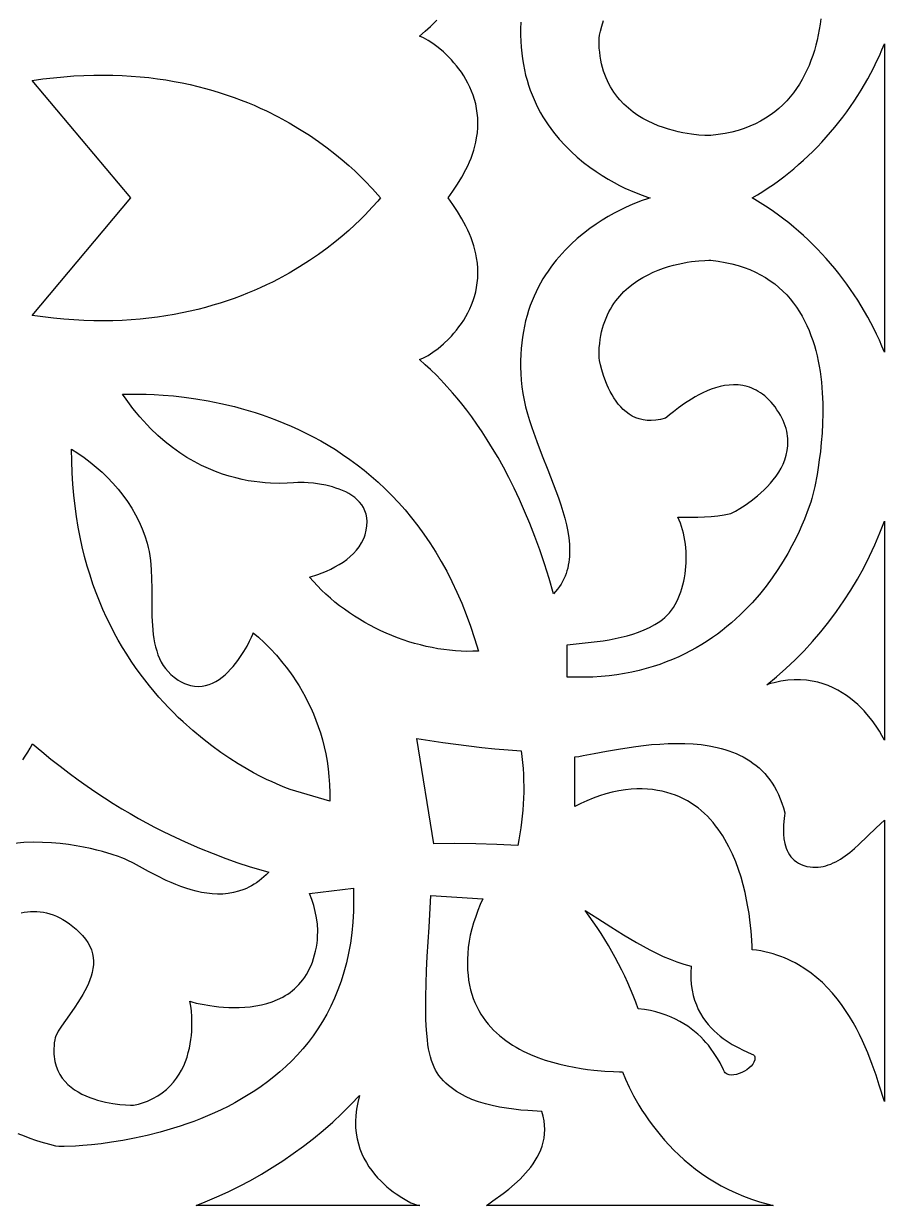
# Model space of a CAD drawing. Extents: x -270 to 270, y -847 to 847.
# Drawn here: x 10.3 to 67.5, y -402.5 to -323.9 of the extents above; entities that cross this region are included whole.
import ezdxf

# ---------------------------------------------------------------- set-up
doc = ezdxf.new("R2010")
doc.units = 0
doc.layers.add('LAYER_1', color=18, linetype='CONTINUOUS')

msp = doc.modelspace()

# ---------------------------------------------------------------- linework, layer by layer
at = {"layer": 'LAYER_1'}
for points in [[(43.337, -323.837), (43.322, -324.266), (43.321, -324.684), (43.333, -325.094), (43.358, -325.493), (43.396, -325.883), (43.445, -326.264), (43.506, -326.635), (43.578, -326.997), (43.66, -327.349), (43.753, -327.693), (43.856, -328.027), (43.968, -328.353), (44.089, -328.67), (44.218, -328.979), (44.356, -329.278), (44.501, -329.57), (44.653, -329.852), (44.812, -330.127), (44.978, -330.393), (45.149, -330.652), (45.326, -330.902), (45.507, -331.145), (45.884, -331.606), (46.276, -332.038), (46.68, -332.439), (47.091, -332.812), (47.507, -333.157), (47.924, -333.475), (48.339, -333.767), (48.748, -334.033), (49.147, -334.274), (49.534, -334.491), (49.905, -334.685), (50.256, -334.856), (50.885, -335.135), (51.395, -335.333), (51.756, -335.458), (51.942, -335.515), (51.756, -335.572), (51.395, -335.697), (50.885, -335.896), (50.584, -336.025), (50.256, -336.174), (49.905, -336.346), (49.534, -336.54), (49.147, -336.757), (48.748, -336.998), (48.339, -337.264), (47.924, -337.555), (47.507, -337.873), (47.091, -338.218), (46.68, -338.591), (46.276, -338.993), (45.884, -339.424), (45.694, -339.651), (45.507, -339.886), (45.326, -340.129), (45.149, -340.379), (44.978, -340.637), (44.812, -340.904), (44.653, -341.178), (44.501, -341.461), (44.356, -341.752), (44.218, -342.052), (44.089, -342.36), (43.968, -342.677), (43.856, -343.003), (43.753, -343.338), (43.66, -343.681), (43.578, -344.034), (43.506, -344.396), (43.445, -344.767), (43.396, -345.148), (43.358, -345.537), (43.333, -345.937), (43.321, -346.346), (43.322, -346.765), (43.337, -347.194), (43.365, -347.633), (43.409, -348.081), (43.469, -348.517), (43.552, -348.96), (43.655, -349.408), (43.776, -349.862), (43.913, -350.32), (44.064, -350.782), (44.397, -351.714), (44.759, -352.653), (45.13, -353.594), (45.494, -354.53), (45.833, -355.456), (45.988, -355.914), (46.129, -356.367), (46.256, -356.815), (46.364, -357.256), (46.454, -357.691), (46.521, -358.119), (46.565, -358.539), (46.582, -358.95), (46.571, -359.351), (46.554, -359.548), (46.529, -359.742), (46.496, -359.934), (46.454, -360.122), (46.404, -360.308), (46.345, -360.491), (46.276, -360.671), (46.198, -360.848), (46.109, -361.021), (46.011, -361.191), (45.902, -361.358), (45.782, -361.521), (45.652, -361.68), (45.51, -361.836), (45.218, -360.822), (44.913, -359.849), (44.597, -358.914), (44.271, -358.018), (43.936, -357.161), (43.594, -356.34), (43.246, -355.557), (42.894, -354.811), (42.538, -354.1), (42.181, -353.424), (41.823, -352.783), (41.466, -352.176), (41.111, -351.602), (40.76, -351.061), (40.414, -350.553), (40.075, -350.076), (39.743, -349.63), (39.42, -349.214), (39.107, -348.829), (38.807, -348.473), (38.246, -347.846), (37.749, -347.329), (37.326, -346.918), (36.988, -346.607), (36.612, -346.269), (36.874, -346.149), (37.17, -345.983), (37.494, -345.772), (37.837, -345.518), (38.19, -345.222), (38.546, -344.884), (38.722, -344.7), (38.895, -344.507), (39.065, -344.303), (39.23, -344.09), (39.39, -343.868), (39.543, -343.636), (39.688, -343.396), (39.824, -343.146), (39.951, -342.888), (40.067, -342.62), (40.171, -342.345), (40.262, -342.061), (40.339, -341.768), (40.401, -341.468), (40.447, -341.16), (40.476, -340.844), (40.487, -340.52), (40.479, -340.189), (40.451, -339.85), (40.401, -339.504), (40.348, -339.231), (40.284, -338.961), (40.209, -338.693), (40.123, -338.428), (40.029, -338.166), (39.925, -337.906), (39.812, -337.65), (39.692, -337.397), (39.429, -336.902), (39.14, -336.423), (38.831, -335.96), (38.505, -335.515), (38.831, -335.071), (39.14, -334.608), (39.429, -334.128), (39.692, -333.633), (39.812, -333.38), (39.925, -333.124), (40.029, -332.865), (40.123, -332.603), (40.209, -332.337), (40.284, -332.069), (40.348, -331.799), (40.401, -331.526), (40.451, -331.181), (40.479, -330.842), (40.487, -330.511), (40.476, -330.187), (40.447, -329.871), (40.401, -329.563), (40.339, -329.262), (40.262, -328.97), (40.171, -328.686), (40.067, -328.41), (39.951, -328.143), (39.824, -327.885), (39.688, -327.635), (39.543, -327.394), (39.39, -327.163), (39.23, -326.94), (39.065, -326.727), (38.895, -326.524), (38.722, -326.33), (38.546, -326.146), (38.19, -325.809), (37.837, -325.512), (37.494, -325.258), (37.17, -325.048), (36.874, -324.882), (36.612, -324.761), (36.988, -324.423), (37.326, -324.113), (37.749, -323.701)], [(63.275, -323.618), (63.227, -323.97), (63.17, -324.321), (63.103, -324.671), (63.028, -325.018), (62.942, -325.363), (62.847, -325.705), (62.74, -326.042), (62.623, -326.375), (62.495, -326.703), (62.354, -327.025), (62.202, -327.341), (62.037, -327.65), (61.858, -327.951), (61.667, -328.244), (61.462, -328.528), (61.242, -328.802), (61.008, -329.067), (60.759, -329.32), (60.495, -329.563), (60.214, -329.794), (59.918, -330.012), (59.605, -330.216), (59.275, -330.408), (58.927, -330.584), (58.562, -330.746), (58.179, -330.892), (57.777, -331.022), (57.356, -331.135), (56.915, -331.231), (56.455, -331.308), (55.975, -331.367), (55.839, -331.371), (55.563, -331.363), (55.169, -331.335), (54.676, -331.277), (54.4, -331.235), (54.106, -331.181), (53.798, -331.116), (53.478, -331.038), (53.149, -330.945), (52.814, -330.837), (52.474, -330.713), (52.132, -330.571), (51.792, -330.411), (51.455, -330.23), (51.124, -330.028), (50.802, -329.805), (50.491, -329.558), (50.193, -329.286), (49.912, -328.99), (49.778, -328.831), (49.65, -328.666), (49.527, -328.494), (49.409, -328.314), (49.297, -328.128), (49.192, -327.934), (49.093, -327.733), (49.002, -327.523), (48.917, -327.307), (48.84, -327.082), (48.771, -326.849), (48.71, -326.607), (48.658, -326.358), (48.615, -326.1), (48.58, -325.833), (48.556, -325.557), (48.541, -325.273), (48.536, -324.979), (48.546, -324.887), (48.579, -324.697), (48.636, -324.427), (48.722, -324.092), (48.838, -323.708)], [(10.234, -372.886), (10.403, -372.638), (10.567, -372.376), (10.725, -372.098), (10.877, -371.805), (11.494, -372.327), (12.107, -372.828), (12.716, -373.308), (13.319, -373.767), (13.917, -374.207), (14.51, -374.627), (15.096, -375.028), (15.676, -375.411), (16.249, -375.776), (16.815, -376.124), (17.373, -376.454), (17.922, -376.769), (18.463, -377.067), (18.996, -377.35), (19.518, -377.617), (20.031, -377.871), (21.027, -378.336), (21.978, -378.749), (22.882, -379.114), (23.736, -379.435), (24.535, -379.716), (25.278, -379.96), (26.581, -380.356), (26.423, -380.515), (26.263, -380.663), (26.102, -380.8), (25.938, -380.928), (25.774, -381.046), (25.607, -381.154), (25.439, -381.253), (25.27, -381.343), (25.1, -381.424), (24.929, -381.497), (24.583, -381.618), (24.235, -381.707), (23.883, -381.767), (23.531, -381.799), (23.177, -381.806), (22.824, -381.789), (22.471, -381.75), (22.12, -381.692), (21.771, -381.615), (21.426, -381.523), (21.085, -381.417), (20.748, -381.299), (20.417, -381.17), (20.093, -381.034), (19.776, -380.891), (19.166, -380.594), (18.595, -380.295), (17.596, -379.754), (17.179, -379.542), (16.995, -379.457), (16.828, -379.39), (16.609, -379.31), (16.172, -379.164), (15.54, -378.976), (15.158, -378.876), (14.737, -378.776), (14.28, -378.679), (13.789, -378.589), (13.267, -378.509), (12.719, -378.442), (12.146, -378.392), (11.552, -378.363), (10.939, -378.357), (10.312, -378.378), (9.673, -378.429)], [(10.127, -383.041), (10.335, -383.004), (10.545, -382.977), (10.756, -382.961), (10.968, -382.956), (11.181, -382.963), (11.396, -382.982), (11.611, -383.014), (11.826, -383.059), (12.043, -383.118), (12.259, -383.191), (12.476, -383.278), (12.693, -383.381), (12.911, -383.499), (13.128, -383.633), (13.345, -383.783), (13.561, -383.95), (13.777, -384.135), (13.993, -384.337), (14.207, -384.558), (14.407, -384.794), (14.571, -385.033), (14.703, -385.274), (14.803, -385.518), (14.874, -385.765), (14.917, -386.012), (14.935, -386.261), (14.928, -386.51), (14.9, -386.759), (14.851, -387.008), (14.784, -387.256), (14.7, -387.503), (14.601, -387.749), (14.49, -387.992), (14.367, -388.232), (14.235, -388.47), (13.951, -388.934), (13.652, -389.38), (13.067, -390.206), (12.811, -390.578), (12.598, -390.918), (12.513, -391.074), (12.444, -391.222), (12.394, -391.359), (12.363, -391.486), (12.335, -391.69), (12.315, -391.887), (12.305, -392.078), (12.304, -392.262), (12.31, -392.441), (12.326, -392.613), (12.349, -392.78), (12.379, -392.941), (12.417, -393.096), (12.463, -393.246), (12.573, -393.529), (12.709, -393.79), (12.867, -394.032), (13.046, -394.254), (13.243, -394.457), (13.456, -394.642), (13.684, -394.81), (13.923, -394.962), (14.171, -395.099), (14.426, -395.22), (14.687, -395.328), (14.95, -395.423), (15.214, -395.505), (15.476, -395.576), (15.734, -395.637), (16.229, -395.729), (16.682, -395.788), (17.074, -395.82), (17.388, -395.833), (17.606, -395.832), (17.71, -395.823), (17.925, -395.768), (18.131, -395.706), (18.52, -395.565), (18.879, -395.401), (19.208, -395.217), (19.509, -395.015), (19.784, -394.795), (20.032, -394.56), (20.257, -394.311), (20.458, -394.051), (20.636, -393.781), (20.794, -393.503), (20.932, -393.218), (21.051, -392.929), (21.153, -392.637), (21.239, -392.344), (21.309, -392.052), (21.366, -391.763), (21.41, -391.477), (21.442, -391.198), (21.464, -390.927), (21.482, -390.415), (21.472, -389.956), (21.445, -389.564), (21.409, -389.253), (21.351, -388.931), (21.483, -388.973), (21.761, -389.045), (22.163, -389.133), (22.671, -389.222), (22.959, -389.263), (23.265, -389.298), (23.587, -389.326), (23.924, -389.345), (24.272, -389.354), (24.629, -389.35), (24.993, -389.331), (25.361, -389.297), (25.731, -389.244), (26.099, -389.172), (26.465, -389.078), (26.824, -388.961), (27.176, -388.818), (27.517, -388.648), (27.682, -388.552), (27.844, -388.449), (28.003, -388.338), (28.156, -388.22), (28.306, -388.093), (28.45, -387.958), (28.59, -387.814), (28.724, -387.661), (28.852, -387.499), (28.974, -387.328), (29.09, -387.147), (29.199, -386.957), (29.301, -386.757), (29.396, -386.546), (29.483, -386.325), (29.562, -386.094), (29.633, -385.851), (29.696, -385.597), (29.749, -385.332), (29.794, -385.056), (29.818, -384.849), (29.834, -384.641), (29.841, -384.223), (29.815, -383.802), (29.761, -383.383), (29.68, -382.967), (29.575, -382.558), (29.447, -382.157), (29.3, -381.767), (32.212, -381.399), (32.226, -382.179), (32.212, -382.935), (32.171, -383.667), (32.103, -384.377), (32.009, -385.063), (31.891, -385.727), (31.748, -386.37), (31.582, -386.99), (31.395, -387.59), (31.185, -388.168), (30.956, -388.726), (30.707, -389.264), (30.439, -389.781), (30.153, -390.28), (29.851, -390.759), (29.532, -391.22), (29.198, -391.663), (28.85, -392.087), (28.489, -392.494), (28.115, -392.884), (27.729, -393.257), (27.333, -393.613), (26.926, -393.954), (26.511, -394.278), (26.088, -394.587), (25.657, -394.882), (25.22, -395.161), (24.777, -395.427), (24.33, -395.678), (23.88, -395.916), (23.426, -396.141), (22.97, -396.353), (22.514, -396.552), (22.057, -396.74), (21.601, -396.916), (21.146, -397.08), (20.694, -397.234), (20.245, -397.377), (19.361, -397.633), (18.5, -397.851), (17.671, -398.034), (16.88, -398.185), (16.133, -398.307), (15.439, -398.403), (14.803, -398.476), (14.234, -398.529), (13.738, -398.565), (12.994, -398.596), (12.627, -398.594), (12.429, -398.558), (12.026, -398.46), (11.451, -398.294), (11.11, -398.185), (10.74, -398.056), (10.344, -397.909), (9.927, -397.742)]]:
    msp.add_lwpolyline(points, dxfattribs=at)
for points in [[(67.5, -345.762), (67.337, -345.367), (67.167, -344.973), (66.987, -344.583), (66.799, -344.196), (66.602, -343.813), (66.397, -343.433), (66.184, -343.057), (65.963, -342.684), (65.733, -342.317), (65.496, -341.953), (65.252, -341.594), (65, -341.24), (64.742, -340.891), (64.476, -340.548), (64.203, -340.21), (63.924, -339.878), (63.639, -339.551), (63.347, -339.231), (63.05, -338.917), (62.746, -338.61), (62.437, -338.31), (62.122, -338.016), (61.802, -337.73), (61.477, -337.451), (61.147, -337.18), (60.813, -336.917), (60.473, -336.662), (60.13, -336.415), (59.782, -336.177), (59.43, -335.947), (59.074, -335.727), (58.715, -335.515), (59.074, -335.304), (59.43, -335.083), (59.782, -334.854), (60.13, -334.615), (60.473, -334.369), (60.813, -334.113), (61.147, -333.85), (61.477, -333.579), (61.802, -333.3), (62.122, -333.014), (62.437, -332.721), (62.746, -332.42), (63.05, -332.113), (63.347, -331.799), (63.639, -331.479), (63.924, -331.153), (64.203, -330.821), (64.476, -330.483), (64.742, -330.139), (65, -329.79), (65.252, -329.436), (65.496, -329.078), (65.733, -328.714), (65.963, -328.346), (66.184, -327.974), (66.397, -327.598), (66.602, -327.218), (66.799, -326.834), (66.987, -326.447), (67.167, -326.057), (67.337, -325.664), (67.5, -325.268)], [(16.219, -327.352), (16.836, -327.374), (17.442, -327.409), (18.036, -327.456), (18.619, -327.516), (19.191, -327.588), (19.751, -327.67), (20.3, -327.764), (20.838, -327.867), (21.365, -327.98), (21.881, -328.103), (22.386, -328.234), (22.879, -328.374), (23.361, -328.521), (23.833, -328.676), (24.293, -328.837), (24.742, -329.005), (25.181, -329.179), (25.608, -329.359), (26.025, -329.543), (26.43, -329.732), (27.209, -330.121), (27.945, -330.523), (28.637, -330.933), (29.287, -331.348), (29.894, -331.763), (30.459, -332.176), (30.982, -332.582), (31.463, -332.977), (31.903, -333.358), (32.3, -333.721), (32.657, -334.062), (32.973, -334.378), (33.482, -334.916), (33.83, -335.305), (34.018, -335.515), (33.83, -335.726), (33.482, -336.115), (32.973, -336.653), (32.657, -336.968), (32.3, -337.309), (31.903, -337.672), (31.463, -338.053), (30.982, -338.449), (30.459, -338.855), (29.894, -339.267), (29.287, -339.683), (28.637, -340.098), (27.945, -340.508), (27.209, -340.91), (26.825, -341.106), (26.43, -341.299), (26.025, -341.488), (25.608, -341.672), (25.181, -341.851), (24.742, -342.025), (24.293, -342.193), (23.833, -342.355), (23.361, -342.51), (22.879, -342.657), (22.386, -342.797), (21.881, -342.928), (21.365, -343.05), (20.838, -343.164), (20.3, -343.267), (19.751, -343.36), (19.191, -343.443), (18.619, -343.514), (18.036, -343.574), (17.442, -343.622), (16.836, -343.657), (16.219, -343.679), (15.59, -343.688), (14.95, -343.682), (14.299, -343.662), (13.636, -343.627), (12.962, -343.577), (12.276, -343.511), (11.578, -343.428), (10.869, -343.328), (17.419, -335.515), (10.869, -327.702), (11.578, -327.603), (12.276, -327.52), (12.962, -327.454), (13.636, -327.403), (14.299, -327.368), (14.95, -327.349), (15.59, -327.343)], [(55.975, -339.663), (56.455, -339.722), (56.915, -339.8), (57.356, -339.896), (57.777, -340.009), (58.179, -340.139), (58.562, -340.285), (58.927, -340.446), (59.275, -340.623), (59.605, -340.814), (59.918, -341.019), (60.214, -341.237), (60.495, -341.468), (60.759, -341.71), (61.008, -341.964), (61.242, -342.228), (61.462, -342.503), (61.667, -342.787), (61.858, -343.08), (62.037, -343.381), (62.202, -343.69), (62.354, -344.005), (62.495, -344.328), (62.623, -344.655), (62.74, -344.988), (62.847, -345.326), (62.942, -345.668), (63.028, -346.012), (63.103, -346.36), (63.17, -346.71), (63.227, -347.061), (63.275, -347.413), (63.316, -347.765), (63.374, -348.468), (63.404, -349.164), (63.409, -349.849), (63.393, -350.518), (63.359, -351.166), (63.309, -351.787), (63.248, -352.378), (63.177, -352.933), (63.102, -353.447), (63.024, -353.916), (62.873, -354.695), (62.752, -355.234), (62.686, -355.491), (62.609, -355.739), (62.447, -356.212), (62.19, -356.877), (62.024, -357.271), (61.83, -357.699), (61.609, -358.159), (61.359, -358.645), (61.079, -359.153), (60.769, -359.678), (60.426, -360.218), (60.05, -360.767), (59.639, -361.321), (59.194, -361.876), (58.712, -362.427), (58.458, -362.7), (58.193, -362.971), (57.92, -363.239), (57.636, -363.503), (57.343, -363.763), (57.039, -364.018), (56.726, -364.268), (56.402, -364.513), (56.068, -364.751), (55.723, -364.983), (55.368, -365.207), (55.002, -365.424), (54.625, -365.632), (54.237, -365.831), (53.837, -366.021), (53.427, -366.201), (53.005, -366.37), (52.571, -366.529), (52.126, -366.676), (51.669, -366.81), (51.2, -366.932), (50.719, -367.042), (50.225, -367.137), (49.72, -367.218), (49.201, -367.284), (48.671, -367.335), (48.127, -367.37), (47.57, -367.389), (47.001, -367.391), (46.418, -367.376), (46.418, -365.232), (47.213, -365.151), (48.016, -365.063), (48.82, -364.955), (49.22, -364.89), (49.617, -364.815), (50.01, -364.729), (50.399, -364.63), (50.782, -364.516), (51.158, -364.386), (51.526, -364.238), (51.886, -364.071), (52.235, -363.884), (52.575, -363.673), (52.748, -363.548), (52.912, -363.41), (53.067, -363.259), (53.213, -363.098), (53.349, -362.926), (53.476, -362.743), (53.595, -362.552), (53.704, -362.351), (53.804, -362.143), (53.895, -361.928), (53.978, -361.705), (54.051, -361.477), (54.116, -361.244), (54.173, -361.006), (54.22, -360.765), (54.26, -360.52), (54.29, -360.272), (54.313, -360.023), (54.327, -359.773), (54.332, -359.522), (54.33, -359.272), (54.319, -359.022), (54.3, -358.775), (54.274, -358.529), (54.239, -358.287), (54.196, -358.048), (54.146, -357.813), (54.087, -357.584), (54.021, -357.36), (53.948, -357.143), (53.866, -356.933), (53.777, -356.731), (54.218, -356.746), (54.66, -356.751), (55.103, -356.746), (55.544, -356.727), (55.985, -356.693), (56.424, -356.644), (56.86, -356.577), (57.292, -356.49), (57.396, -356.446), (57.603, -356.339), (57.894, -356.169), (58.249, -355.941), (58.65, -355.656), (59.075, -355.318), (59.291, -355.13), (59.506, -354.929), (59.717, -354.716), (59.922, -354.492), (60.118, -354.256), (60.304, -354.01), (60.476, -353.752), (60.632, -353.485), (60.769, -353.207), (60.886, -352.92), (60.979, -352.624), (61.047, -352.318), (61.086, -352.004), (61.095, -351.682), (61.087, -351.518), (61.07, -351.352), (61.044, -351.184), (61.01, -351.015), (60.965, -350.843), (60.911, -350.67), (60.847, -350.495), (60.772, -350.318), (60.686, -350.14), (60.59, -349.96), (60.482, -349.778), (60.362, -349.595), (60.233, -349.414), (60.101, -349.245), (59.967, -349.088), (59.831, -348.942), (59.693, -348.808), (59.553, -348.685), (59.411, -348.572), (59.268, -348.469), (59.124, -348.377), (58.978, -348.294), (58.831, -348.221), (58.683, -348.157), (58.534, -348.102), (58.385, -348.055), (58.084, -347.986), (57.781, -347.949), (57.479, -347.939), (57.177, -347.956), (56.877, -347.996), (56.581, -348.058), (56.288, -348.138), (56, -348.236), (55.719, -348.347), (55.445, -348.471), (55.179, -348.604), (54.923, -348.744), (54.677, -348.889), (54.222, -349.185), (53.822, -349.471), (53.486, -349.73), (53.222, -349.943), (53.04, -350.089), (52.948, -350.152), (52.62, -350.241), (52.308, -350.296), (52.012, -350.319), (51.73, -350.311), (51.464, -350.276), (51.211, -350.214), (50.973, -350.129), (50.748, -350.021), (50.537, -349.893), (50.338, -349.747), (50.152, -349.585), (49.979, -349.41), (49.817, -349.222), (49.667, -349.024), (49.528, -348.818), (49.399, -348.606), (49.282, -348.39), (49.174, -348.173), (49.076, -347.955), (48.988, -347.74), (48.838, -347.323), (48.722, -346.939), (48.636, -346.604), (48.579, -346.333), (48.546, -346.144), (48.536, -346.052), (48.541, -345.758), (48.556, -345.473), (48.58, -345.198), (48.615, -344.931), (48.658, -344.673), (48.71, -344.423), (48.771, -344.182), (48.84, -343.949), (48.917, -343.724), (49.002, -343.507), (49.093, -343.298), (49.192, -343.097), (49.297, -342.903), (49.409, -342.716), (49.527, -342.537), (49.65, -342.365), (49.778, -342.199), (49.912, -342.041), (50.193, -341.744), (50.491, -341.473), (50.802, -341.226), (51.124, -341.002), (51.455, -340.801), (51.792, -340.62), (52.132, -340.46), (52.474, -340.318), (52.814, -340.193), (53.149, -340.085), (53.478, -339.993), (53.798, -339.915), (54.106, -339.849), (54.4, -339.796), (54.676, -339.753), (55.169, -339.696), (55.563, -339.668), (55.839, -339.66)], [(18.428, -348.57), (18.97, -348.591), (19.578, -348.628), (20.246, -348.684), (20.968, -348.764), (21.74, -348.87), (22.556, -349.008), (23.411, -349.18), (24.299, -349.39), (24.754, -349.511), (25.215, -349.642), (25.683, -349.785), (26.155, -349.94), (26.632, -350.108), (27.112, -350.288), (27.595, -350.482), (28.081, -350.689), (28.569, -350.911), (29.058, -351.147), (29.547, -351.398), (30.037, -351.666), (30.525, -351.949), (31.012, -352.249), (31.496, -352.566), (31.978, -352.901), (32.456, -353.253), (32.93, -353.624), (33.4, -354.014), (33.863, -354.424), (34.321, -354.853), (34.772, -355.303), (35.215, -355.773), (35.651, -356.265), (36.077, -356.778), (36.494, -357.314), (36.901, -357.873), (37.297, -358.454), (37.682, -359.06), (38.055, -359.689), (38.415, -360.343), (38.762, -361.022), (39.094, -361.726), (39.412, -362.457), (39.714, -363.214), (40.001, -363.998), (40.271, -364.809), (40.523, -365.648), (40.142, -365.662), (39.758, -365.663), (39.373, -365.652), (38.987, -365.628), (38.6, -365.592), (38.212, -365.545), (37.824, -365.486), (37.437, -365.415), (37.05, -365.334), (36.665, -365.241), (36.281, -365.137), (35.899, -365.022), (35.519, -364.897), (35.143, -364.761), (34.769, -364.615), (34.399, -364.459), (34.033, -364.293), (33.671, -364.117), (33.314, -363.932), (32.962, -363.738), (32.616, -363.534), (32.276, -363.321), (31.942, -363.099), (31.615, -362.869), (31.296, -362.631), (30.984, -362.384), (30.68, -362.128), (30.384, -361.865), (30.097, -361.595), (29.82, -361.316), (29.552, -361.03), (29.294, -360.737), (29.855, -360.551), (30.14, -360.443), (30.426, -360.323), (30.709, -360.193), (30.987, -360.051), (31.259, -359.898), (31.521, -359.732), (31.771, -359.553), (32.006, -359.362), (32.225, -359.157), (32.425, -358.938), (32.603, -358.705), (32.758, -358.458), (32.886, -358.196), (32.939, -358.06), (32.985, -357.919), (33.063, -357.606), (33.106, -357.311), (33.118, -357.036), (33.099, -356.778), (33.052, -356.538), (32.98, -356.316), (32.883, -356.109), (32.764, -355.918), (32.626, -355.742), (32.47, -355.581), (32.298, -355.433), (32.112, -355.299), (31.915, -355.177), (31.707, -355.067), (31.493, -354.969), (31.272, -354.881), (31.049, -354.803), (30.823, -354.735), (30.377, -354.624), (29.949, -354.544), (29.555, -354.49), (29.214, -354.456), (28.939, -354.437), (28.659, -354.427), (28.508, -354.437), (28.224, -354.461), (27.819, -354.485), (27.304, -354.497), (26.693, -354.482), (26.354, -354.459), (25.996, -354.425), (25.619, -354.378), (25.224, -354.315), (24.815, -354.234), (24.391, -354.135), (23.954, -354.015), (23.506, -353.873), (23.049, -353.707), (22.583, -353.515), (22.11, -353.296), (21.632, -353.047), (21.15, -352.767), (20.666, -352.455), (20.18, -352.108), (19.695, -351.725), (19.212, -351.304), (18.733, -350.843), (18.495, -350.598), (18.258, -350.341), (18.023, -350.074), (17.789, -349.796), (17.558, -349.507), (17.329, -349.206), (17.102, -348.894), (16.877, -348.57), (17.244, -348.564), (17.956, -348.561)], [(13.907, -352.49), (14.321, -352.776), (14.726, -353.083), (15.121, -353.408), (15.505, -353.751), (15.876, -354.111), (16.232, -354.488), (16.571, -354.88), (16.893, -355.287), (17.195, -355.708), (17.476, -356.142), (17.734, -356.587), (17.967, -357.044), (18.175, -357.511), (18.355, -357.988), (18.505, -358.473), (18.575, -358.75), (18.633, -359.034), (18.68, -359.323), (18.718, -359.619), (18.769, -360.223), (18.795, -360.841), (18.805, -361.467), (18.807, -362.097), (18.822, -363.344), (18.853, -363.95), (18.91, -364.538), (18.951, -364.824), (19.002, -365.103), (19.064, -365.374), (19.138, -365.638), (19.225, -365.892), (19.326, -366.138), (19.443, -366.374), (19.575, -366.598), (19.726, -366.812), (19.895, -367.013), (20.083, -367.202), (20.292, -367.378), (20.575, -367.575), (20.714, -367.659), (20.852, -367.732), (20.989, -367.796), (21.125, -367.85), (21.258, -367.895), (21.391, -367.931), (21.651, -367.977), (21.905, -367.992), (22.153, -367.976), (22.393, -367.933), (22.627, -367.864), (22.854, -367.772), (23.073, -367.659), (23.285, -367.527), (23.488, -367.379), (23.684, -367.217), (23.871, -367.043), (24.05, -366.859), (24.22, -366.668), (24.381, -366.471), (24.532, -366.272), (24.675, -366.072), (24.929, -365.678), (25.143, -365.309), (25.315, -364.982), (25.442, -364.716), (25.523, -364.527), (25.556, -364.435), (25.898, -364.724), (26.275, -365.069), (26.678, -365.47), (27.098, -365.927), (27.529, -366.439), (27.746, -366.716), (27.962, -367.006), (28.177, -367.311), (28.389, -367.628), (28.598, -367.96), (28.802, -368.304), (29.001, -368.663), (29.193, -369.034), (29.378, -369.419), (29.554, -369.817), (29.72, -370.229), (29.876, -370.654), (30.021, -371.092), (30.153, -371.543), (30.271, -372.007), (30.375, -372.484), (30.464, -372.974), (30.535, -373.477), (30.59, -373.992), (30.625, -374.521), (30.641, -375.062), (30.637, -375.616), (29.886, -375.399), (29.133, -375.189), (28.385, -374.965), (28.014, -374.842), (27.647, -374.707), (27.355, -374.59), (26.805, -374.35), (26.446, -374.18), (26.037, -373.976), (25.583, -373.735), (25.088, -373.458), (24.557, -373.141), (23.996, -372.785), (23.409, -372.387), (22.8, -371.947), (22.175, -371.463), (21.538, -370.934), (20.893, -370.359), (20.57, -370.054), (20.247, -369.736), (19.924, -369.406), (19.603, -369.064), (19.284, -368.709), (18.966, -368.342), (18.652, -367.961), (18.342, -367.568), (18.035, -367.161), (17.734, -366.741), (17.438, -366.307), (17.148, -365.86), (16.864, -365.399), (16.588, -364.923), (16.319, -364.434), (16.059, -363.93), (15.808, -363.412), (15.566, -362.879), (15.335, -362.331), (15.114, -361.769), (14.905, -361.191), (14.707, -360.597), (14.522, -359.989), (14.35, -359.364), (14.192, -358.724), (14.049, -358.068), (13.92, -357.396), (13.807, -356.707), (13.71, -356.002), (13.629, -355.28), (13.566, -354.542), (13.521, -353.787), (13.495, -353.014), (13.487, -352.224)], [(67.5, -371.561), (67.341, -371.257), (67.178, -370.978), (66.957, -370.638), (66.679, -370.252), (66.343, -369.839), (66.152, -369.627), (65.948, -369.414), (65.728, -369.203), (65.494, -368.995), (65.244, -368.793), (64.98, -368.599), (64.701, -368.415), (64.407, -368.243), (64.098, -368.085), (63.774, -367.943), (63.434, -367.819), (63.08, -367.716), (62.71, -367.636), (62.325, -367.58), (61.924, -367.551), (61.508, -367.551), (61.076, -367.583), (60.629, -367.647), (60.167, -367.747), (59.929, -367.81), (59.688, -367.883), (60.332, -367.36), (60.96, -366.809), (61.57, -366.233), (62.162, -365.633), (62.735, -365.009), (63.287, -364.364), (63.819, -363.698), (64.328, -363.013), (64.814, -362.31), (65.277, -361.59), (65.714, -360.856), (66.126, -360.107), (66.512, -359.345), (66.869, -358.572), (67.199, -357.789), (67.5, -356.997)], [(37.281, -371.593), (38.146, -371.725), (39.013, -371.845), (39.881, -371.953), (40.75, -372.051), (41.62, -372.137), (42.491, -372.211), (43.363, -372.275), (43.412, -372.666), (43.453, -373.058), (43.485, -373.452), (43.508, -373.847), (43.524, -374.243), (43.53, -374.64), (43.529, -375.037), (43.519, -375.434), (43.5, -375.83), (43.474, -376.226), (43.438, -376.621), (43.395, -377.015), (43.343, -377.407), (43.283, -377.797), (43.214, -378.186), (43.137, -378.572), (41.741, -378.498), (40.343, -378.454), (38.945, -378.439), (37.547, -378.454), (36.418, -371.451)], [(54.234, -371.787), (54.784, -371.815), (55.329, -371.867), (55.866, -371.944), (56.392, -372.051), (56.65, -372.115), (56.905, -372.188), (57.155, -372.268), (57.401, -372.358), (57.642, -372.456), (57.879, -372.563), (58.11, -372.68), (58.335, -372.807), (58.554, -372.944), (58.766, -373.09), (58.972, -373.248), (59.171, -373.417), (59.362, -373.596), (59.546, -373.787), (59.721, -373.99), (59.888, -374.205), (60.046, -374.433), (60.195, -374.673), (60.334, -374.926), (60.464, -375.192), (60.584, -375.472), (60.693, -375.765), (60.791, -376.073), (60.878, -376.395), (60.875, -376.453), (60.86, -376.574), (60.815, -376.968), (60.797, -377.224), (60.789, -377.507), (60.797, -377.811), (60.828, -378.125), (60.887, -378.441), (60.928, -378.598), (60.979, -378.752), (61.039, -378.901), (61.111, -379.047), (61.193, -379.186), (61.288, -379.318), (61.396, -379.443), (61.517, -379.558), (61.652, -379.663), (61.802, -379.757), (61.968, -379.838), (62.15, -379.907), (62.35, -379.96), (62.568, -379.999), (62.745, -380.016), (62.921, -380.02), (63.095, -380.012), (63.268, -379.991), (63.438, -379.96), (63.607, -379.918), (63.774, -379.866), (63.939, -379.804), (64.103, -379.733), (64.265, -379.653), (64.585, -379.471), (64.898, -379.262), (65.206, -379.029), (65.508, -378.778), (65.806, -378.513), (66.386, -377.959), (66.95, -377.402), (67.5, -376.878), (67.5, -395.604), (67.166, -394.518), (66.951, -393.852), (66.696, -393.125), (66.397, -392.355), (66.23, -391.958), (66.049, -391.555), (65.855, -391.15), (65.646, -390.744), (65.422, -390.338), (65.183, -389.935), (64.928, -389.537), (64.655, -389.146), (64.365, -388.764), (64.057, -388.392), (63.73, -388.033), (63.384, -387.689), (63.018, -387.362), (62.631, -387.053), (62.222, -386.766), (61.792, -386.501), (61.568, -386.377), (61.338, -386.26), (61.103, -386.15), (60.862, -386.047), (60.615, -385.951), (60.362, -385.862), (60.102, -385.781), (59.837, -385.708), (59.565, -385.643), (59.286, -385.586), (59.002, -385.538), (58.71, -385.5), (58.707, -385.294), (58.689, -384.873), (58.646, -384.268), (58.565, -383.514), (58.506, -383.091), (58.433, -382.644), (58.346, -382.175), (58.241, -381.69), (58.117, -381.192), (57.974, -380.685), (57.809, -380.175), (57.622, -379.664), (57.41, -379.158), (57.172, -378.659), (56.907, -378.173), (56.763, -377.936), (56.612, -377.704), (56.454, -377.476), (56.288, -377.255), (56.114, -377.039), (55.931, -376.831), (55.741, -376.629), (55.542, -376.436), (55.334, -376.25), (55.117, -376.073), (54.891, -375.906), (54.656, -375.749), (54.411, -375.602), (54.157, -375.465), (53.893, -375.34), (53.619, -375.227), (53.335, -375.127), (53.04, -375.039), (52.735, -374.965), (52.419, -374.905), (52.092, -374.859), (51.754, -374.829), (51.404, -374.813), (51.043, -374.814), (50.67, -374.832), (50.286, -374.866), (49.849, -374.93), (49.416, -375.021), (48.988, -375.137), (48.564, -375.274), (48.146, -375.43), (47.732, -375.602), (47.324, -375.785), (46.923, -375.979), (46.923, -372.683), (47.189, -372.646), (47.493, -372.596), (48.204, -372.465), (49.036, -372.308), (49.966, -372.144), (50.973, -371.991), (51.498, -371.925), (52.034, -371.868), (52.578, -371.824), (53.128, -371.794), (53.681, -371.781)], [(40.814, -382.115), (40.647, -382.504), (40.488, -382.899), (40.339, -383.299), (40.204, -383.704), (40.083, -384.113), (39.981, -384.526), (39.9, -384.944), (39.841, -385.365), (39.807, -385.757), (39.789, -386.137), (39.786, -386.504), (39.8, -386.858), (39.829, -387.201), (39.872, -387.532), (39.929, -387.851), (40, -388.159), (40.084, -388.456), (40.18, -388.741), (40.289, -389.016), (40.409, -389.28), (40.54, -389.534), (40.682, -389.777), (40.834, -390.011), (40.995, -390.235), (41.165, -390.449), (41.344, -390.654), (41.531, -390.85), (41.726, -391.037), (41.927, -391.215), (42.135, -391.385), (42.349, -391.547), (42.569, -391.7), (42.794, -391.846), (43.023, -391.984), (43.256, -392.114), (43.492, -392.237), (43.974, -392.463), (44.464, -392.662), (44.958, -392.837), (45.451, -392.988), (45.941, -393.118), (46.422, -393.229), (46.892, -393.321), (47.345, -393.398), (47.777, -393.459), (48.186, -393.508), (48.914, -393.573), (49.497, -393.606), (49.903, -393.622), (50.099, -393.632), (50.293, -394.109), (50.539, -394.643), (50.838, -395.224), (51.192, -395.842), (51.39, -396.162), (51.602, -396.487), (51.829, -396.817), (52.071, -397.15), (52.328, -397.485), (52.6, -397.821), (52.887, -398.156), (53.191, -398.489), (53.51, -398.819), (53.845, -399.144), (54.197, -399.464), (54.565, -399.778), (54.95, -400.083), (55.352, -400.379), (55.771, -400.665), (56.208, -400.938), (56.662, -401.199), (57.134, -401.446), (57.625, -401.677), (58.133, -401.892), (58.66, -402.088), (59.206, -402.266), (59.771, -402.423), (60.103, -402.5), (41.061, -402.5), (41.208, -402.388), (41.487, -402.189), (42.16, -401.702), (42.532, -401.414), (42.913, -401.096), (43.291, -400.748), (43.476, -400.563), (43.656, -400.37), (43.829, -400.17), (43.995, -399.962), (44.152, -399.747), (44.299, -399.524), (44.434, -399.293), (44.555, -399.055), (44.662, -398.81), (44.753, -398.556), (44.826, -398.295), (44.881, -398.026), (44.915, -397.75), (44.927, -397.466), (44.917, -397.174), (44.882, -396.875), (44.821, -396.568), (44.733, -396.253), (43.812, -396.201), (43.34, -396.161), (42.865, -396.11), (42.388, -396.046), (41.914, -395.966), (41.444, -395.868), (40.982, -395.751), (40.53, -395.612), (40.092, -395.45), (39.669, -395.261), (39.465, -395.157), (39.266, -395.046), (39.073, -394.927), (38.885, -394.8), (38.703, -394.665), (38.528, -394.523), (38.36, -394.371), (38.199, -394.211), (38.046, -394.043), (37.9, -393.865), (37.782, -393.696), (37.673, -393.512), (37.574, -393.312), (37.485, -393.096), (37.404, -392.866), (37.333, -392.62), (37.269, -392.36), (37.214, -392.086), (37.166, -391.797), (37.126, -391.495), (37.066, -390.85), (37.03, -390.153), (37.017, -389.406), (37.022, -388.612), (37.044, -387.772), (37.079, -386.889), (37.125, -385.964), (37.237, -383.999), (37.356, -381.894)], [(48.461, -383.432), (49.311, -383.974), (50.165, -384.51), (51.028, -385.027), (51.464, -385.274), (51.905, -385.51), (52.349, -385.734), (52.799, -385.944), (53.254, -386.138), (53.715, -386.314), (54.183, -386.47), (54.658, -386.605), (54.635, -387.031), (54.639, -387.437), (54.668, -387.823), (54.721, -388.189), (54.796, -388.536), (54.891, -388.865), (55.005, -389.175), (55.136, -389.468), (55.282, -389.744), (55.441, -390.003), (55.612, -390.247), (55.793, -390.474), (55.982, -390.687), (56.178, -390.885), (56.379, -391.069), (56.583, -391.24), (56.788, -391.398), (56.993, -391.543), (57.395, -391.798), (57.775, -392.009), (58.12, -392.18), (58.648, -392.421), (58.804, -392.498), (58.849, -392.527), (58.87, -392.551), (58.889, -392.62), (58.897, -392.689), (58.895, -392.759), (58.884, -392.829), (58.835, -392.969), (58.755, -393.106), (58.648, -393.238), (58.518, -393.364), (58.37, -393.479), (58.207, -393.582), (58.036, -393.671), (57.858, -393.743), (57.68, -393.796), (57.506, -393.828), (57.339, -393.835), (57.184, -393.816), (57.113, -393.796), (57.046, -393.769), (56.985, -393.733), (56.929, -393.69), (56.884, -393.621), (56.813, -393.48), (56.578, -393.021), (56.408, -392.724), (56.199, -392.393), (55.946, -392.039), (55.802, -391.857), (55.646, -391.672), (55.478, -391.487), (55.296, -391.302), (55.101, -391.118), (54.892, -390.937), (54.669, -390.76), (54.432, -390.589), (54.179, -390.423), (53.91, -390.265), (53.626, -390.116), (53.325, -389.977), (53.007, -389.85), (52.672, -389.735), (52.319, -389.633), (51.948, -389.546), (51.558, -389.476), (51.149, -389.423), (50.986, -388.986), (50.814, -388.553), (50.634, -388.122), (50.446, -387.695), (50.25, -387.271), (50.047, -386.851), (49.836, -386.435), (49.617, -386.023), (49.391, -385.615), (49.158, -385.212), (48.917, -384.814), (48.67, -384.42), (48.415, -384.032), (48.154, -383.649), (47.886, -383.272), (47.612, -382.901)], [(32.506, -395.654), (32.42, -396.095), (32.368, -396.521), (32.347, -396.931), (32.356, -397.325), (32.393, -397.704), (32.455, -398.067), (32.54, -398.415), (32.647, -398.748), (32.773, -399.065), (32.916, -399.368), (33.075, -399.656), (33.247, -399.929), (33.43, -400.187), (33.623, -400.431), (33.823, -400.66), (34.027, -400.875), (34.235, -401.076), (34.444, -401.262), (34.652, -401.435), (34.857, -401.593), (35.057, -401.738), (35.434, -401.986), (35.765, -402.18), (36.036, -402.321), (36.23, -402.409), (36.33, -402.446), (36.506, -402.481), (36.627, -402.5), (21.752, -402.5), (22.369, -402.262), (23.131, -401.941), (23.886, -401.597), (24.632, -401.229), (25.37, -400.838), (26.097, -400.425), (26.813, -399.99), (27.518, -399.535), (28.209, -399.058), (28.888, -398.562), (29.552, -398.046), (30.201, -397.512), (30.834, -396.959), (31.45, -396.388), (32.048, -395.801), (32.627, -395.197)]]:
    msp.add_lwpolyline(points, close=True, dxfattribs=at)

doc.saveas('drawing.dxf')
